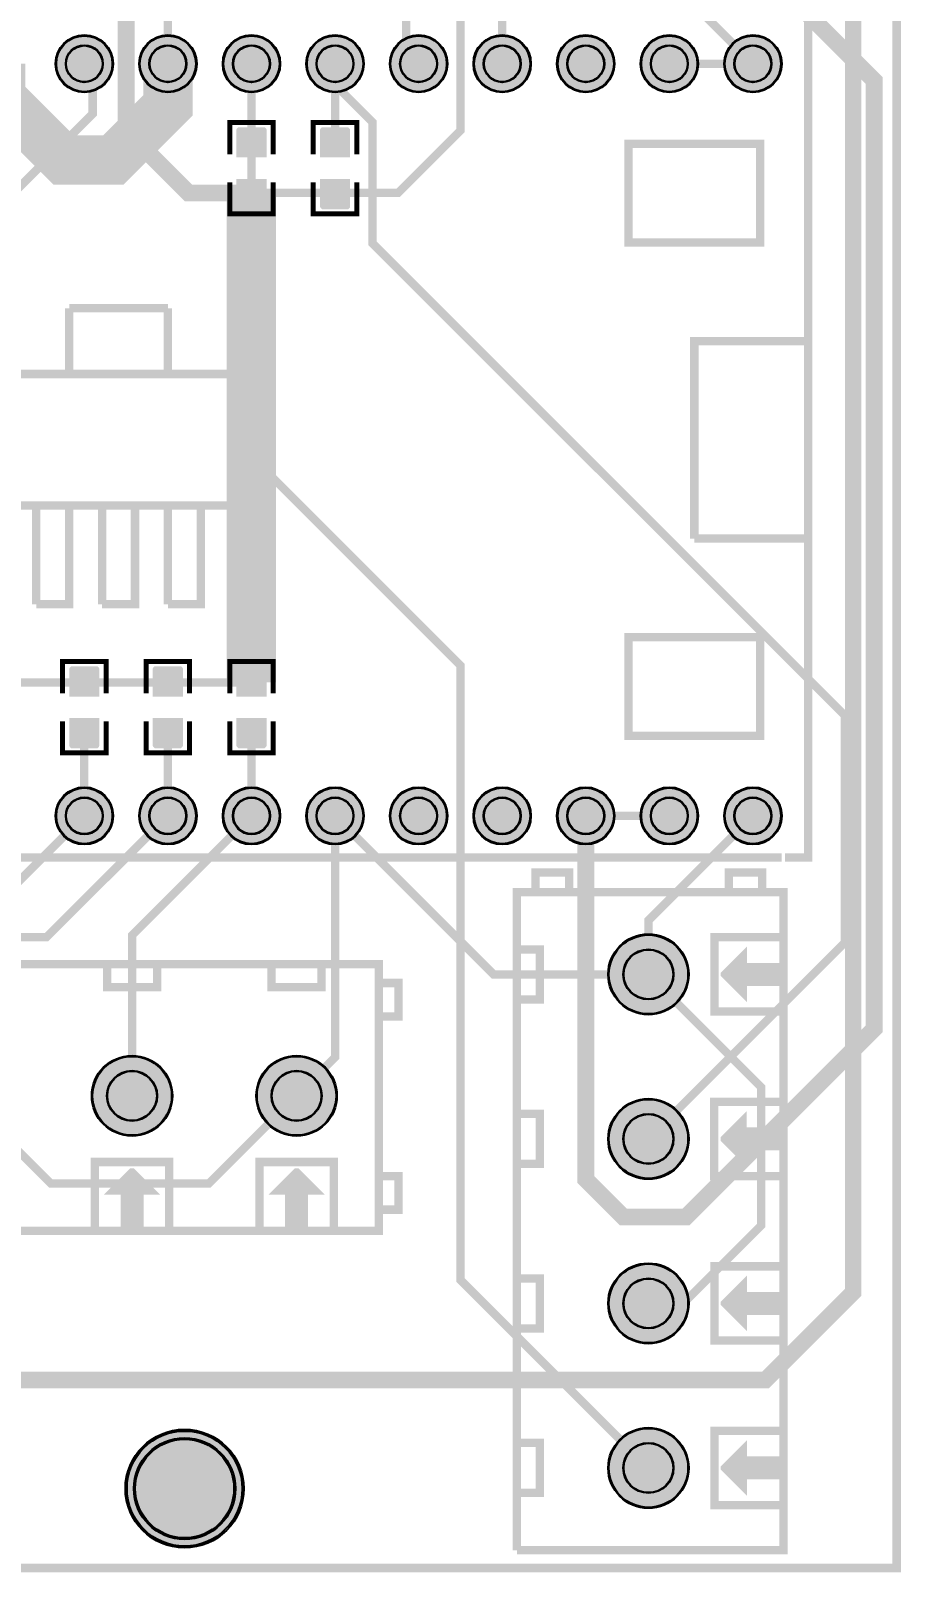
# Model space of a CAD drawing. Header units: millimetres. Extents: x 0 to 100, y 0 to 70.
# Drawn here: x 73.69 to 100.32, y -0.13 to 46.72 of the extents above; entities that cross this region are included whole.
import ezdxf

# ---------------------------------------------------------------- set-up
doc = ezdxf.new("R2010")
doc.units = ezdxf.units.MM
for name, color, linetype, true_color in [('BoardOutLine', 7, 'Continuous', 0xff00ff), ('BottomLayer', 7, 'Continuous', 0x0000ff), ('BottomSolderMaskLayer', 7, 'Continuous', 0xaa00ff), ('Document', 7, 'Continuous', 0xffffff), ('Multi-Layer', 7, 'Continuous', 0xc0c0c0), ('TopLayer', 7, 'Continuous', 0xff0000), ('TopPasteMaskLayer', 7, 'Continuous', 0x808080), ('TopSilkLayer', 7, 'Continuous', 0xffcc00), ('TopSolderMaskLayer', 7, 'Continuous', 0x800080)]:
    doc.layers.add(name, color=color, linetype=linetype, true_color=true_color)

msp = doc.modelspace()

# ---------------------------------------------------------------- hatches: boundary and pattern name
at = {"layer": 'BottomSolderMaskLayer'}
for points in [[(74.436, 45.72, 1), (76.187, 45.72, 1)], [(76.976, 45.72, 1), (78.727, 45.72, 1)], [(79.516, 45.72, 1), (81.267, 45.72, 1)], [(82.056, 45.72, 1), (83.807, 45.72, 1)], [(84.596, 45.72, 1), (86.347, 45.72, 1)], [(87.136, 45.72, 1), (88.887, 45.72, 1)], [(89.676, 45.72, 1), (91.427, 45.72, 1)], [(92.216, 45.72, 1), (93.967, 45.72, 1)], [(94.756, 45.72, 1), (96.507, 45.72, 1)], [(74.436, 22.86, 1), (76.187, 22.86, 1)], [(76.976, 22.86, 1), (78.727, 22.86, 1)], [(79.516, 22.86, 1), (81.267, 22.86, 1)], [(82.056, 22.86, 1), (83.807, 22.86, 1)], [(84.596, 22.86, 1), (86.347, 22.86, 1)], [(87.136, 22.86, 1), (88.887, 22.86, 1)], [(89.676, 22.86, 1), (91.427, 22.86, 1)], [(92.216, 22.86, 1), (93.967, 22.86, 1)], [(94.756, 22.86, 1), (96.507, 22.86, 1)], [(91.231, 18.041, 1), (93.682, 18.041, 1)], [(75.537, 14.351, 1), (77.988, 14.351, 1)], [(80.537, 14.351, 1), (82.988, 14.351, 1)], [(91.231, 13.041, 1), (93.682, 13.041, 1)], [(91.231, 8.041, 1), (93.682, 8.041, 1)], [(91.231, 3.041, 1), (93.682, 3.041, 1)], [(76.558, 2.413, 1), (80.16, 2.413, 1)]]:
    msp.add_hatch(color=256, dxfattribs=at).paths.add_polyline_path(points)
at = {"layer": 'Document'}
for points in [[(96.557, 16.786), (94.467, 16.786), (94.45, 16.787), (94.434, 16.791), (94.418, 16.796), (94.403, 16.803), (94.39, 16.812), (94.377, 16.823), (94.366, 16.836), (94.357, 16.85), (94.35, 16.865), (94.344, 16.88), (94.341, 16.897), (94.34, 16.913), (94.34, 19.169), (94.341, 19.185), (94.344, 19.202), (94.35, 19.217), (94.357, 19.232), (94.366, 19.246), (94.377, 19.259), (94.39, 19.269), (94.403, 19.279), (94.418, 19.286), (94.434, 19.291), (94.45, 19.295), (94.467, 19.296), (96.557, 19.296), (96.574, 19.295), (96.59, 19.291), (96.606, 19.286), (96.621, 19.279), (96.635, 19.269), (96.647, 19.259), (96.658, 19.246), (96.667, 19.232), (96.675, 19.217), (96.68, 19.202), (96.683, 19.185), (96.684, 19.169), (96.683, 19.152), (96.68, 19.136), (96.675, 19.12), (96.667, 19.105), (96.658, 19.091), (96.647, 19.079), (96.635, 19.068), (96.621, 19.059), (96.606, 19.051), (96.59, 19.046), (96.574, 19.043), (96.557, 19.042), (94.594, 19.042), (94.594, 17.04), (96.557, 17.04), (96.574, 17.039), (96.59, 17.036), (96.606, 17.031), (96.621, 17.023), (96.635, 17.014), (96.647, 17.003), (96.658, 16.99), (96.667, 16.977), (96.675, 16.962), (96.68, 16.946), (96.683, 16.93), (96.684, 16.913), (96.683, 16.897), (96.68, 16.88), (96.675, 16.865), (96.667, 16.85), (96.658, 16.836), (96.647, 16.823), (96.635, 16.812), (96.621, 16.803), (96.606, 16.796), (96.59, 16.791), (96.574, 16.787), (96.557, 16.786)], [(96.556, 17.691), (95.456, 17.691), (95.456, 17.191), (95.456, 17.191), (94.656, 17.991), (94.656, 18.091), (95.456, 18.891), (95.456, 18.391), (96.556, 18.391)], [(96.547, 11.786), (94.457, 11.786), (94.44, 11.787), (94.424, 11.791), (94.408, 11.796), (94.393, 11.803), (94.379, 11.812), (94.367, 11.823), (94.356, 11.836), (94.347, 11.85), (94.339, 11.865), (94.334, 11.88), (94.331, 11.897), (94.33, 11.913), (94.33, 14.169), (94.331, 14.185), (94.334, 14.202), (94.339, 14.217), (94.347, 14.232), (94.356, 14.246), (94.367, 14.259), (94.379, 14.27), (94.393, 14.279), (94.408, 14.286), (94.424, 14.291), (94.44, 14.295), (94.457, 14.296), (96.547, 14.296), (96.564, 14.295), (96.58, 14.291), (96.596, 14.286), (96.611, 14.279), (96.624, 14.27), (96.637, 14.259), (96.648, 14.246), (96.657, 14.232), (96.665, 14.217), (96.67, 14.202), (96.673, 14.185), (96.674, 14.169), (96.673, 14.152), (96.67, 14.136), (96.665, 14.12), (96.657, 14.105), (96.648, 14.091), (96.637, 14.079), (96.624, 14.068), (96.611, 14.059), (96.596, 14.051), (96.58, 14.046), (96.564, 14.043), (96.547, 14.042), (94.584, 14.042), (94.584, 12.04), (96.547, 12.04), (96.564, 12.039), (96.58, 12.036), (96.596, 12.031), (96.611, 12.023), (96.624, 12.014), (96.637, 12.003), (96.648, 11.991), (96.657, 11.977), (96.665, 11.962), (96.67, 11.946), (96.673, 11.93), (96.674, 11.913), (96.673, 11.897), (96.67, 11.88), (96.665, 11.865), (96.657, 11.85), (96.648, 11.836), (96.637, 11.823), (96.624, 11.812), (96.611, 11.803), (96.596, 11.796), (96.58, 11.791), (96.564, 11.787), (96.547, 11.786)], [(96.546, 12.691), (95.446, 12.691), (95.446, 12.191), (95.446, 12.191), (94.646, 12.991), (94.646, 13.091), (95.446, 13.891), (95.446, 13.391), (96.546, 13.391)], [(75.507, 10.25), (75.507, 12.34), (75.508, 12.357), (75.512, 12.373), (75.517, 12.389), (75.524, 12.404), (75.534, 12.418), (75.545, 12.43), (75.557, 12.441), (75.571, 12.45), (75.586, 12.458), (75.601, 12.463), (75.618, 12.466), (75.634, 12.467), (77.89, 12.467), (77.906, 12.466), (77.923, 12.463), (77.938, 12.458), (77.953, 12.45), (77.967, 12.441), (77.98, 12.43), (77.991, 12.418), (78, 12.404), (78.007, 12.389), (78.013, 12.373), (78.016, 12.357), (78.017, 12.34), (78.017, 10.25), (78.016, 10.233), (78.013, 10.217), (78.007, 10.201), (78, 10.186), (77.991, 10.172), (77.98, 10.16), (77.967, 10.149), (77.953, 10.14), (77.938, 10.132), (77.923, 10.127), (77.906, 10.124), (77.89, 10.123), (77.873, 10.124), (77.857, 10.127), (77.841, 10.132), (77.826, 10.14), (77.813, 10.149), (77.8, 10.16), (77.789, 10.172), (77.78, 10.186), (77.773, 10.201), (77.767, 10.217), (77.764, 10.233), (77.763, 10.25), (77.763, 12.213), (75.761, 12.213), (75.761, 10.25), (75.76, 10.233), (75.757, 10.217), (75.752, 10.201), (75.744, 10.186), (75.735, 10.172), (75.724, 10.16), (75.712, 10.149), (75.698, 10.14), (75.683, 10.132), (75.667, 10.127), (75.651, 10.124), (75.634, 10.123), (75.618, 10.124), (75.601, 10.127), (75.586, 10.132), (75.571, 10.14), (75.557, 10.149), (75.545, 10.16), (75.534, 10.172), (75.524, 10.186), (75.517, 10.201), (75.512, 10.217), (75.508, 10.233), (75.507, 10.25)], [(80.507, 10.25), (80.507, 12.34), (80.508, 12.357), (80.512, 12.373), (80.517, 12.389), (80.524, 12.404), (80.534, 12.418), (80.544, 12.43), (80.557, 12.441), (80.571, 12.45), (80.586, 12.458), (80.601, 12.463), (80.618, 12.466), (80.634, 12.467), (82.89, 12.467), (82.906, 12.466), (82.923, 12.463), (82.938, 12.458), (82.953, 12.45), (82.967, 12.441), (82.98, 12.43), (82.991, 12.418), (83, 12.404), (83.007, 12.389), (83.012, 12.373), (83.016, 12.357), (83.017, 12.34), (83.017, 10.25), (83.016, 10.233), (83.012, 10.217), (83.007, 10.201), (83, 10.186), (82.991, 10.172), (82.98, 10.16), (82.967, 10.149), (82.953, 10.14), (82.938, 10.132), (82.923, 10.127), (82.906, 10.124), (82.89, 10.123), (82.873, 10.124), (82.857, 10.127), (82.841, 10.132), (82.826, 10.14), (82.813, 10.149), (82.8, 10.16), (82.789, 10.172), (82.78, 10.186), (82.772, 10.201), (82.767, 10.217), (82.764, 10.233), (82.763, 10.25), (82.763, 12.213), (80.761, 12.213), (80.761, 10.25), (80.76, 10.233), (80.757, 10.217), (80.752, 10.201), (80.744, 10.186), (80.735, 10.172), (80.724, 10.16), (80.712, 10.149), (80.698, 10.14), (80.683, 10.132), (80.667, 10.127), (80.651, 10.124), (80.634, 10.123), (80.618, 10.124), (80.601, 10.127), (80.586, 10.132), (80.571, 10.14), (80.557, 10.149), (80.544, 10.16), (80.534, 10.172), (80.524, 10.186), (80.517, 10.201), (80.512, 10.217), (80.508, 10.233), (80.507, 10.25)], [(76.412, 10.251), (76.412, 11.351), (75.912, 11.351), (75.912, 11.351), (76.712, 12.151), (76.812, 12.151), (77.612, 11.351), (77.112, 11.351), (77.112, 10.251)], [(81.412, 10.251), (81.412, 11.351), (80.912, 11.351), (80.912, 11.351), (81.712, 12.151), (81.812, 12.151), (82.612, 11.351), (82.112, 11.351), (82.112, 10.251)], [(96.557, 6.786), (94.467, 6.786), (94.45, 6.787), (94.434, 6.791), (94.418, 6.796), (94.403, 6.803), (94.39, 6.813), (94.377, 6.823), (94.366, 6.836), (94.357, 6.85), (94.35, 6.865), (94.344, 6.88), (94.341, 6.897), (94.34, 6.913), (94.34, 9.169), (94.341, 9.185), (94.344, 9.202), (94.35, 9.217), (94.357, 9.232), (94.366, 9.246), (94.377, 9.259), (94.39, 9.27), (94.403, 9.279), (94.418, 9.286), (94.434, 9.291), (94.45, 9.295), (94.467, 9.296), (96.557, 9.296), (96.574, 9.295), (96.59, 9.291), (96.606, 9.286), (96.621, 9.279), (96.635, 9.27), (96.647, 9.259), (96.658, 9.246), (96.667, 9.232), (96.675, 9.217), (96.68, 9.202), (96.683, 9.185), (96.684, 9.169), (96.683, 9.152), (96.68, 9.136), (96.675, 9.12), (96.667, 9.105), (96.658, 9.091), (96.647, 9.079), (96.635, 9.068), (96.621, 9.059), (96.606, 9.051), (96.59, 9.046), (96.574, 9.043), (96.557, 9.042), (94.594, 9.042), (94.594, 7.04), (96.557, 7.04), (96.574, 7.039), (96.59, 7.036), (96.606, 7.031), (96.621, 7.023), (96.635, 7.014), (96.647, 7.003), (96.658, 6.991), (96.667, 6.977), (96.675, 6.962), (96.68, 6.946), (96.683, 6.93), (96.684, 6.913), (96.683, 6.897), (96.68, 6.88), (96.675, 6.865), (96.667, 6.85), (96.658, 6.836), (96.647, 6.823), (96.635, 6.813), (96.621, 6.803), (96.606, 6.796), (96.59, 6.791), (96.574, 6.787), (96.557, 6.786)], [(96.556, 7.691), (95.456, 7.691), (95.456, 7.191), (95.456, 7.191), (94.656, 7.991), (94.656, 8.091), (95.456, 8.891), (95.456, 8.391), (96.556, 8.391)], [(96.557, 1.786), (94.467, 1.786), (94.45, 1.787), (94.434, 1.791), (94.418, 1.796), (94.403, 1.803), (94.39, 1.813), (94.377, 1.823), (94.366, 1.836), (94.357, 1.85), (94.35, 1.865), (94.344, 1.88), (94.341, 1.897), (94.34, 1.913), (94.34, 4.169), (94.341, 4.185), (94.344, 4.202), (94.35, 4.217), (94.357, 4.232), (94.366, 4.246), (94.377, 4.259), (94.39, 4.27), (94.403, 4.279), (94.418, 4.286), (94.434, 4.291), (94.45, 4.295), (94.467, 4.296), (96.557, 4.296), (96.574, 4.295), (96.59, 4.291), (96.606, 4.286), (96.621, 4.279), (96.635, 4.27), (96.647, 4.259), (96.658, 4.246), (96.667, 4.232), (96.675, 4.217), (96.68, 4.202), (96.683, 4.185), (96.684, 4.169), (96.683, 4.152), (96.68, 4.136), (96.675, 4.12), (96.667, 4.105), (96.658, 4.091), (96.647, 4.079), (96.635, 4.068), (96.621, 4.059), (96.606, 4.051), (96.59, 4.046), (96.574, 4.043), (96.557, 4.042), (94.594, 4.042), (94.594, 2.04), (96.557, 2.04), (96.574, 2.039), (96.59, 2.036), (96.606, 2.031), (96.621, 2.023), (96.635, 2.014), (96.647, 2.003), (96.658, 1.991), (96.667, 1.977), (96.675, 1.962), (96.68, 1.946), (96.683, 1.93), (96.684, 1.913), (96.683, 1.897), (96.68, 1.88), (96.675, 1.865), (96.667, 1.85), (96.658, 1.836), (96.647, 1.823), (96.635, 1.813), (96.621, 1.803), (96.606, 1.796), (96.59, 1.791), (96.574, 1.787), (96.557, 1.786)], [(96.556, 2.691), (95.456, 2.691), (95.456, 2.191), (95.456, 2.191), (94.656, 2.991), (94.656, 3.091), (95.456, 3.891), (95.456, 3.391), (96.556, 3.391)]]:
    msp.add_hatch(color=256, dxfattribs=at).paths.add_polyline_path(points)
at = {"layer": 'Multi-Layer'}
for points in [[(74.461, 45.72, 1), (76.161, 45.72, 1)], [(77.001, 45.72, 1), (78.701, 45.72, 1)], [(79.541, 45.72, 1), (81.241, 45.72, 1)], [(82.081, 45.72, 1), (83.781, 45.72, 1)], [(84.621, 45.72, 1), (86.321, 45.72, 1)], [(87.161, 45.72, 1), (88.861, 45.72, 1)], [(89.701, 45.72, 1), (91.401, 45.72, 1)], [(92.241, 45.72, 1), (93.941, 45.72, 1)], [(94.781, 45.72, 1), (96.481, 45.72, 1)], [(74.461, 22.86, 1), (76.161, 22.86, 1)], [(77.001, 22.86, 1), (78.701, 22.86, 1)], [(79.541, 22.86, 1), (81.241, 22.86, 1)], [(82.081, 22.86, 1), (83.781, 22.86, 1)], [(84.621, 22.86, 1), (86.321, 22.86, 1)], [(87.161, 22.86, 1), (88.861, 22.86, 1)], [(89.701, 22.86, 1), (91.401, 22.86, 1)], [(92.241, 22.86, 1), (93.941, 22.86, 1)], [(94.781, 22.86, 1), (96.481, 22.86, 1)], [(91.256, 18.041, 1), (93.656, 18.041, 1)], [(75.562, 14.351, 1), (77.962, 14.351, 1)], [(80.562, 14.351, 1), (82.962, 14.351, 1)], [(91.256, 13.041, 1), (93.656, 13.041, 1)], [(91.256, 8.041, 1), (93.656, 8.041, 1)], [(91.256, 3.041, 1), (93.656, 3.041, 1)]]:
    msp.add_hatch(color=256, dxfattribs=at).paths.add_polyline_path(points)
at = {"layer": 'TopLayer'}
for points in [[(80.823, 42.895), (79.959, 42.895), (79.959, 43.702), (80.823, 43.702)], [(83.363, 42.895), (82.499, 42.895), (82.499, 43.702), (83.363, 43.702)], [(80.823, 42.195), (79.959, 42.195), (79.959, 41.389), (80.823, 41.389)], [(83.363, 42.195), (82.499, 42.195), (82.499, 41.389), (83.363, 41.389)], [(74.879, 26.512), (75.743, 26.512), (75.743, 27.319), (74.879, 27.319)], [(77.419, 26.512), (78.283, 26.512), (78.283, 27.319), (77.419, 27.319)], [(79.959, 26.512), (80.823, 26.512), (80.823, 27.319), (79.959, 27.319)], [(74.879, 25.812), (75.743, 25.812), (75.743, 25.006), (74.879, 25.006)], [(77.419, 25.812), (78.283, 25.812), (78.283, 25.006), (77.419, 25.006)], [(79.959, 25.812), (80.823, 25.812), (80.823, 25.006), (79.959, 25.006)]]:
    msp.add_hatch(color=256, dxfattribs=at).paths.add_polyline_path(points)
at = {"layer": 'TopPasteMaskLayer'}
for points in [[(79.941, 43.74), (79.941, 42.94), (79.991, 42.89), (80.219, 42.89), (80.219, 43.26), (80.549, 43.26), (80.549, 42.89), (80.791, 42.89), (80.841, 42.94), (80.841, 43.74), (80.791, 43.79), (79.991, 43.79)], [(82.481, 43.74), (82.481, 42.94), (82.531, 42.89), (82.759, 42.89), (82.759, 43.26), (83.089, 43.26), (83.089, 42.89), (83.331, 42.89), (83.381, 42.94), (83.381, 43.74), (83.331, 43.79), (82.531, 43.79)], [(80.841, 41.35), (80.841, 42.15), (80.791, 42.2), (80.563, 42.2), (80.563, 41.83), (80.233, 41.83), (80.233, 42.2), (79.991, 42.2), (79.941, 42.15), (79.941, 41.35), (79.991, 41.3), (80.791, 41.3)], [(83.381, 41.35), (83.381, 42.15), (83.331, 42.2), (83.103, 42.2), (83.103, 41.83), (82.773, 41.83), (82.773, 42.2), (82.531, 42.2), (82.481, 42.15), (82.481, 41.35), (82.531, 41.3), (83.331, 41.3)], [(74.861, 27.357), (74.861, 26.557), (74.911, 26.507), (75.139, 26.507), (75.139, 26.877), (75.469, 26.877), (75.469, 26.507), (75.711, 26.507), (75.761, 26.557), (75.761, 27.357), (75.711, 27.407), (74.911, 27.407)], [(77.401, 27.357), (77.401, 26.557), (77.451, 26.507), (77.679, 26.507), (77.679, 26.877), (78.009, 26.877), (78.009, 26.507), (78.251, 26.507), (78.301, 26.557), (78.301, 27.357), (78.251, 27.407), (77.451, 27.407)], [(79.941, 27.357), (79.941, 26.557), (79.991, 26.507), (80.219, 26.507), (80.219, 26.877), (80.549, 26.877), (80.549, 26.507), (80.791, 26.507), (80.841, 26.557), (80.841, 27.357), (80.791, 27.407), (79.991, 27.407)], [(75.761, 24.967), (75.761, 25.767), (75.711, 25.817), (75.483, 25.817), (75.483, 25.447), (75.153, 25.447), (75.153, 25.817), (74.911, 25.817), (74.861, 25.767), (74.861, 24.967), (74.911, 24.917), (75.711, 24.917)], [(78.301, 24.967), (78.301, 25.767), (78.251, 25.817), (78.023, 25.817), (78.023, 25.447), (77.693, 25.447), (77.693, 25.817), (77.451, 25.817), (77.401, 25.767), (77.401, 24.967), (77.451, 24.917), (78.251, 24.917)], [(80.841, 24.967), (80.841, 25.767), (80.791, 25.817), (80.563, 25.817), (80.563, 25.447), (80.233, 25.447), (80.233, 25.817), (79.991, 25.817), (79.941, 25.767), (79.941, 24.967), (79.991, 24.917), (80.791, 24.917)]]:
    msp.add_hatch(color=256, dxfattribs=at).paths.add_polyline_path(points)
at = {"layer": 'TopSilkLayer'}
for points in [[(96.556, 17.691), (95.456, 17.691), (95.456, 17.191), (95.456, 17.191), (94.656, 17.991), (94.656, 18.091), (95.456, 18.891), (95.456, 18.391), (96.556, 18.391)], [(96.546, 12.691), (95.446, 12.691), (95.446, 12.191), (95.446, 12.191), (94.646, 12.991), (94.646, 13.091), (95.446, 13.891), (95.446, 13.391), (96.546, 13.391)], [(76.412, 10.251), (76.412, 11.351), (75.912, 11.351), (75.912, 11.351), (76.712, 12.151), (76.812, 12.151), (77.612, 11.351), (77.112, 11.351), (77.112, 10.251)], [(81.412, 10.251), (81.412, 11.351), (80.912, 11.351), (80.912, 11.351), (81.712, 12.151), (81.812, 12.151), (82.612, 11.351), (82.112, 11.351), (82.112, 10.251)], [(96.556, 7.691), (95.456, 7.691), (95.456, 7.191), (95.456, 7.191), (94.656, 7.991), (94.656, 8.091), (95.456, 8.891), (95.456, 8.391), (96.556, 8.391)], [(96.556, 2.691), (95.456, 2.691), (95.456, 2.191), (95.456, 2.191), (94.656, 2.991), (94.656, 3.091), (95.456, 3.891), (95.456, 3.391), (96.556, 3.391)]]:
    msp.add_hatch(color=256, dxfattribs=at).paths.add_polyline_path(points)
at = {"layer": 'TopSolderMaskLayer'}
for points in [[(74.436, 45.72, 1), (76.187, 45.72, 1)], [(76.976, 45.72, 1), (78.727, 45.72, 1)], [(79.516, 45.72, 1), (81.267, 45.72, 1)], [(82.056, 45.72, 1), (83.807, 45.72, 1)], [(84.596, 45.72, 1), (86.347, 45.72, 1)], [(87.136, 45.72, 1), (88.887, 45.72, 1)], [(89.676, 45.72, 1), (91.427, 45.72, 1)], [(92.216, 45.72, 1), (93.967, 45.72, 1)], [(94.756, 45.72, 1), (96.507, 45.72, 1)], [(80.85, 42.871), (79.932, 42.871), (79.932, 43.725), (80.85, 43.725)], [(83.39, 42.871), (82.472, 42.871), (82.472, 43.725), (83.39, 43.725)], [(80.85, 42.219), (79.932, 42.219), (79.932, 41.365), (80.85, 41.365)], [(83.39, 42.219), (82.472, 42.219), (82.472, 41.365), (83.39, 41.365)], [(74.852, 26.488), (75.77, 26.488), (75.77, 27.342), (74.852, 27.342)], [(77.392, 26.488), (78.31, 26.488), (78.31, 27.342), (77.392, 27.342)], [(79.932, 26.488), (80.85, 26.488), (80.85, 27.342), (79.932, 27.342)], [(74.852, 25.836), (75.77, 25.836), (75.77, 24.982), (74.852, 24.982)], [(77.392, 25.836), (78.31, 25.836), (78.31, 24.982), (77.392, 24.982)], [(79.932, 25.836), (80.85, 25.836), (80.85, 24.982), (79.932, 24.982)], [(74.436, 22.86, 1), (76.187, 22.86, 1)], [(76.976, 22.86, 1), (78.727, 22.86, 1)], [(79.516, 22.86, 1), (81.267, 22.86, 1)], [(82.056, 22.86, 1), (83.807, 22.86, 1)], [(84.596, 22.86, 1), (86.347, 22.86, 1)], [(87.136, 22.86, 1), (88.887, 22.86, 1)], [(89.676, 22.86, 1), (91.427, 22.86, 1)], [(92.216, 22.86, 1), (93.967, 22.86, 1)], [(94.756, 22.86, 1), (96.507, 22.86, 1)], [(91.231, 18.041, 1), (93.682, 18.041, 1)], [(75.537, 14.351, 1), (77.988, 14.351, 1)], [(80.537, 14.351, 1), (82.988, 14.351, 1)], [(91.231, 13.041, 1), (93.682, 13.041, 1)], [(91.231, 8.041, 1), (93.682, 8.041, 1)], [(91.231, 3.041, 1), (93.682, 3.041, 1)], [(76.558, 2.413, 1), (80.16, 2.413, 1)]]:
    msp.add_hatch(color=256, dxfattribs=at).paths.add_polyline_path(points)

# ---------------------------------------------------------------- linework, layer by layer
at = {"layer": 'BoardOutLine', "const_width": 0.254}
msp.add_lwpolyline([(0.127, 69.977), (0, 70.104), (100, 70.104), (100, 0), (0, 0), (0, 70.104)], dxfattribs=at)
at = {"layer": 'BottomLayer'}
for points, const_width in [([(90.551, 22.86), (90.551, 11.811), (91.694, 10.668), (93.599, 10.668), (99.314, 16.383), (99.314, 45.212), (96.012, 48.514), (62.738, 48.514), (58.674, 52.578), (51.424, 52.578), (51.277, 52.431)], 0.512), ([(72.771, 45.72), (72.771, 44.704), (74.676, 42.799), (76.2, 42.799), (77.851, 44.45), (77.851, 45.72)], 1.5), ([(80.391, 45.72), (80.391, 33.782), (86.741, 27.432), (86.741, 8.756), (92.456, 3.041)], 0.254), ([(82.931, 45.72), (82.931, 45.085), (84.074, 43.942), (84.074, 40.259), (98.425, 25.908), (98.425, 19.01), (92.456, 13.041)], 0.254), ([(56.762, 14.351), (56.762, 14.471), (59.309, 17.018), (69.469, 17.018), (75.311, 22.86)], 0.254)]:
    msp.add_lwpolyline(points, dxfattribs=dict(at, const_width=const_width))
at = {"layer": 'BottomSolderMaskLayer'}
for centre, radius in [((75.311, 45.72), 0.875), ((77.851, 45.72), 0.875), ((80.391, 45.72), 0.875), ((82.931, 45.72), 0.875), ((85.471, 45.72), 0.875), ((88.011, 45.72), 0.875), ((90.551, 45.72), 0.875), ((93.091, 45.72), 0.875), ((95.631, 45.72), 0.875), ((75.311, 45.72), 0.566), ((77.851, 45.72), 0.566), ((80.391, 45.72), 0.566), ((82.931, 45.72), 0.566), ((85.471, 45.72), 0.566), ((88.011, 45.72), 0.566), ((90.551, 45.72), 0.566), ((93.091, 45.72), 0.566), ((95.631, 45.72), 0.566), ((75.311, 22.86), 0.875), ((75.311, 22.86), 0.566), ((77.851, 22.86), 0.875), ((77.851, 22.86), 0.566), ((80.391, 22.86), 0.875), ((80.391, 22.86), 0.566), ((82.931, 22.86), 0.875), ((82.931, 22.86), 0.566), ((85.471, 22.86), 0.875), ((85.471, 22.86), 0.566), ((88.011, 22.86), 0.875), ((88.011, 22.86), 0.566), ((90.551, 22.86), 0.875), ((90.551, 22.86), 0.566), ((93.091, 22.86), 0.875), ((93.091, 22.86), 0.566), ((95.631, 22.86), 0.875), ((95.631, 22.86), 0.566), ((92.456, 18.041), 1.225), ((92.456, 18.041), 0.766), ((76.762, 14.351), 1.225), ((81.762, 14.351), 1.225), ((76.762, 14.351), 0.766), ((81.762, 14.351), 0.766), ((92.456, 13.041), 1.225), ((92.456, 13.041), 0.766), ((92.456, 8.041), 1.225), ((92.456, 8.041), 0.766), ((92.456, 3.041), 1.225), ((78.359, 2.413), 1.801), ((78.359, 2.413), 1.544), ((92.456, 3.041), 0.766)]:
    msp.add_circle(centre, radius, dxfattribs=at)
at = {"layer": 'Multi-Layer'}
for centre, radius in [((75.311, 45.72), 0.85), ((77.851, 45.72), 0.85), ((80.391, 45.72), 0.85), ((82.931, 45.72), 0.85), ((85.471, 45.72), 0.85), ((88.011, 45.72), 0.85), ((90.551, 45.72), 0.85), ((93.091, 45.72), 0.85), ((95.631, 45.72), 0.85), ((75.311, 45.72), 0.55), ((77.851, 45.72), 0.55), ((80.391, 45.72), 0.55), ((82.931, 45.72), 0.55), ((85.471, 45.72), 0.55), ((88.011, 45.72), 0.55), ((90.551, 45.72), 0.55), ((93.091, 45.72), 0.55), ((95.631, 45.72), 0.55), ((75.311, 22.86), 0.85), ((77.851, 22.86), 0.85), ((80.391, 22.86), 0.85), ((82.931, 22.86), 0.85), ((85.471, 22.86), 0.85), ((88.011, 22.86), 0.85), ((90.551, 22.86), 0.85), ((93.091, 22.86), 0.85), ((95.631, 22.86), 0.85), ((75.311, 22.86), 0.55), ((77.851, 22.86), 0.55), ((80.391, 22.86), 0.55), ((82.931, 22.86), 0.55), ((85.471, 22.86), 0.55), ((88.011, 22.86), 0.55), ((90.551, 22.86), 0.55), ((93.091, 22.86), 0.55), ((95.631, 22.86), 0.55), ((92.456, 18.041), 1.2), ((92.456, 18.041), 0.75), ((76.762, 14.351), 1.2), ((81.762, 14.351), 1.2), ((76.762, 14.351), 0.75), ((81.762, 14.351), 0.75), ((92.456, 13.041), 1.2), ((92.456, 13.041), 0.75), ((92.456, 8.041), 1.2), ((92.456, 8.041), 0.75), ((92.456, 3.041), 1.2), ((78.359, 2.413), 1.75), ((78.359, 2.413), 1.5), ((92.456, 3.041), 0.75)]:
    msp.add_circle(centre, radius, dxfattribs=at)
at = {"layer": 'TopLayer'}
for points, const_width in [([(77.724, 56.007), (77.724, 60.071), (79.375, 61.722), (97.409, 61.722), (98.679, 60.452), (98.679, 8.382), (96.012, 5.715), (54.229, 5.715), (50.419, 1.905), (9.525, 1.905), (1.651, 9.779), (1.651, 20.828), (3.039, 22.216), (3.81, 22.216)], 0.5), ([(82.931, 50.419), (82.931, 51.054), (84.328, 52.451), (92.075, 52.451), (94.234, 50.292), (94.234, 47.117), (95.631, 45.72)], 0.254), ([(75.2, 50.546), (75.2, 49.768), (76.581, 48.387), (76.581, 43.688), (78.478, 41.792), (80.391, 41.792)], 0.512), ([(77.851, 45.72), (77.851, 49.895), (77.2, 50.546)], 0.254), ([(82.931, 41.792), (84.845, 41.792), (86.741, 43.688), (86.741, 49.149), (85.471, 50.419)], 0.254), ([(82.931, 50.419), (82.931, 50.292), (85.09, 48.133), (85.09, 46.101), (85.471, 45.72)], 0.254), ([(88.011, 45.72), (88.011, 50.419)], 0.254), ([(75.565, 45.72), (75.565, 44.196), (68.834, 37.465), (68.834, 36.703), (58.166, 26.035), (58.166, 19.939), (54.737, 16.51), (54.737, 10.287), (50.419, 5.969), (12.566, 5.969), (4.184, 14.351)], 0.254), ([(80.391, 43.298), (80.391, 45.72)], 0.254), ([(82.931, 43.298), (82.931, 45.72)], 0.254), ([(93.091, 45.72), (95.631, 45.72)], 0.254), ([(80.391, 26.915), (80.391, 41.792)], 1.5), ([(82.931, 41.792), (80.391, 41.792)], 0.254), ([(72.771, 26.915), (75.311, 26.915)], 0.254), ([(75.311, 26.915), (77.851, 26.915)], 0.254), ([(77.851, 26.915), (80.391, 26.915)], 0.254), ([(75.311, 25.409), (75.311, 22.86)], 0.254), ([(77.851, 22.86), (77.851, 25.409)], 0.254), ([(80.391, 22.86), (80.391, 25.409)], 0.254), ([(66.762, 14.351), (66.762, 14.819), (71.12, 19.177), (74.168, 19.177), (77.851, 22.86)], 0.254), ([(76.762, 14.351), (76.762, 19.231), (80.391, 22.86)], 0.254), ([(82.931, 22.86), (82.931, 15.52), (81.762, 14.351)], 0.254), ([(92.456, 18.041), (87.75, 18.041), (82.931, 22.86)], 0.254), ([(93.091, 22.86), (90.551, 22.86)], 0.254), ([(92.456, 18.041), (92.456, 19.685), (95.631, 22.86)], 0.254), ([(92.456, 8.041), (93.512, 8.041), (95.885, 10.414), (95.885, 14.612), (92.456, 18.041)], 0.254), ([(71.762, 14.351), (71.762, 14.217), (74.295, 11.684), (79.095, 11.684), (81.762, 14.351)], 0.254)]:
    msp.add_lwpolyline(points, dxfattribs=dict(at, const_width=const_width))
at = {"layer": 'TopSilkLayer'}
for points, const_width in [([(97.306, 46.99), (97.306, 21.59), (96.611, 21.59)], 0.254), ([(81.052, 42.971), (81.052, 43.93), (79.731, 43.93), (79.731, 42.971)], 0.152), ([(83.592, 42.971), (83.592, 43.93), (82.271, 43.93), (82.271, 42.971)], 0.152), ([(81.052, 42.119), (81.052, 41.16), (79.731, 41.16), (79.731, 42.119)], 0.152), ([(83.592, 42.119), (83.592, 41.16), (82.271, 41.16), (82.271, 42.119)], 0.152), ([(74.851, 38.29), (77.851, 38.29)], 0.254), ([(75.851, 36.29), (74.851, 36.29), (74.851, 38.29)], 0.254), ([(77.851, 38.29), (77.851, 36.29)], 0.254), ([(93.851, 31.29), (93.851, 37.29), (97.306, 37.29)], 0.254), ([(73.851, 29.29), (74.851, 29.29), (74.851, 32.29)], 0.254), ([(73.851, 29.29), (73.851, 32.29)], 0.254), ([(75.851, 29.29), (76.851, 29.29), (76.851, 32.29)], 0.254), ([(75.851, 29.29), (75.851, 32.29)], 0.254), ([(77.851, 29.29), (78.851, 29.29), (78.851, 32.29)], 0.254), ([(77.851, 29.29), (77.851, 32.29)], 0.254), ([(93.851, 31.29), (97.306, 31.29)], 0.254), ([(74.651, 26.588), (74.651, 27.547), (75.972, 27.547), (75.972, 26.588)], 0.152), ([(77.191, 26.588), (77.191, 27.547), (78.512, 27.547), (78.512, 26.588)], 0.152), ([(79.731, 26.588), (79.731, 27.547), (81.052, 27.547), (81.052, 26.588)], 0.152), ([(74.651, 25.736), (74.651, 24.777), (75.972, 24.777), (75.972, 25.736)], 0.152), ([(77.191, 25.736), (77.191, 24.777), (78.512, 24.777), (78.512, 25.736)], 0.152), ([(79.731, 25.736), (79.731, 24.777), (81.052, 24.777), (81.052, 25.736)], 0.152), ([(59.091, 21.59), (96.501, 21.59)], 0.254), ([(90.043, 20.541), (90.043, 21.14), (89.028, 21.14), (89.028, 20.541)], 0.254), ([(95.917, 20.541), (95.917, 21.14), (94.901, 21.14), (94.901, 20.541)], 0.254), ([(88.456, 0.541), (88.456, 20.541), (96.556, 20.541), (96.556, 0.541), (88.466, 0.541)], 0.254), ([(96.557, 16.913), (94.467, 16.913), (94.467, 19.169), (96.557, 19.169)], 0.254), ([(88.456, 17.282), (89.155, 17.282), (89.155, 18.801), (88.456, 18.801)], 0.254), ([(44.262, 18.351), (84.262, 18.351), (84.262, 10.251), (44.262, 10.251), (44.262, 18.341)], 0.254), ([(76.003, 18.351), (76.003, 17.653), (77.522, 17.653), (77.522, 18.351)], 0.254), ([(81.003, 18.351), (81.003, 17.653), (82.522, 17.653), (82.522, 18.351)], 0.254), ([(84.262, 16.764), (84.862, 16.764), (84.862, 17.78), (84.262, 17.78)], 0.254), ([(96.547, 11.913), (94.457, 11.913), (94.457, 14.169), (96.547, 14.169)], 0.254), ([(88.456, 12.282), (89.155, 12.282), (89.155, 13.801), (88.456, 13.801)], 0.254), ([(75.634, 10.25), (75.634, 12.34), (77.89, 12.34), (77.89, 10.25)], 0.254), ([(80.634, 10.25), (80.634, 12.34), (82.89, 12.34), (82.89, 10.25)], 0.254), ([(84.262, 10.891), (84.862, 10.891), (84.862, 11.907), (84.262, 11.907)], 0.254), ([(88.456, 7.282), (89.155, 7.282), (89.155, 8.801), (88.456, 8.801)], 0.254), ([(96.557, 6.913), (94.467, 6.913), (94.467, 9.169), (96.557, 9.169)], 0.254), ([(96.557, 1.913), (94.467, 1.913), (94.467, 4.169), (96.557, 4.169)], 0.254), ([(88.456, 2.282), (89.155, 2.282), (89.155, 3.801), (88.456, 3.801)], 0.254)]:
    msp.add_lwpolyline(points, dxfattribs=dict(at, const_width=const_width))
at = {"layer": 'TopSilkLayer', "const_width": 0.254}
for points in [[(91.851, 40.29), (91.851, 43.29), (95.851, 43.29), (95.851, 40.29), (91.851, 40.29)], [(72.851, 32.29), (72.851, 36.29), (79.851, 36.29), (79.851, 32.29), (72.851, 32.29)], [(91.851, 25.29), (91.851, 28.29), (95.851, 28.29), (95.851, 25.29), (91.851, 25.29)]]:
    msp.add_lwpolyline(points, close=True, dxfattribs=at)
at = {"layer": 'TopSolderMaskLayer'}
for centre, radius in [((75.311, 45.72), 0.875), ((77.851, 45.72), 0.875), ((80.391, 45.72), 0.875), ((82.931, 45.72), 0.875), ((85.471, 45.72), 0.875), ((88.011, 45.72), 0.875), ((90.551, 45.72), 0.875), ((93.091, 45.72), 0.875), ((95.631, 45.72), 0.875), ((75.311, 45.72), 0.566), ((77.851, 45.72), 0.566), ((80.391, 45.72), 0.566), ((82.931, 45.72), 0.566), ((85.471, 45.72), 0.566), ((88.011, 45.72), 0.566), ((90.551, 45.72), 0.566), ((93.091, 45.72), 0.566), ((95.631, 45.72), 0.566), ((75.311, 22.86), 0.875), ((75.311, 22.86), 0.566), ((77.851, 22.86), 0.875), ((77.851, 22.86), 0.566), ((80.391, 22.86), 0.875), ((80.391, 22.86), 0.566), ((82.931, 22.86), 0.875), ((82.931, 22.86), 0.566), ((85.471, 22.86), 0.875), ((85.471, 22.86), 0.566), ((88.011, 22.86), 0.875), ((88.011, 22.86), 0.566), ((90.551, 22.86), 0.875), ((90.551, 22.86), 0.566), ((93.091, 22.86), 0.875), ((93.091, 22.86), 0.566), ((95.631, 22.86), 0.875), ((95.631, 22.86), 0.566), ((92.456, 18.041), 1.225), ((92.456, 18.041), 0.766), ((76.762, 14.351), 1.225), ((81.762, 14.351), 1.225), ((76.762, 14.351), 0.766), ((81.762, 14.351), 0.766), ((92.456, 13.041), 1.225), ((92.456, 13.041), 0.766), ((92.456, 8.041), 1.225), ((92.456, 8.041), 0.766), ((92.456, 3.041), 1.225), ((78.359, 2.413), 1.801), ((78.359, 2.413), 1.544), ((92.456, 3.041), 0.766)]:
    msp.add_circle(centre, radius, dxfattribs=at)

doc.saveas('drawing.dxf')
